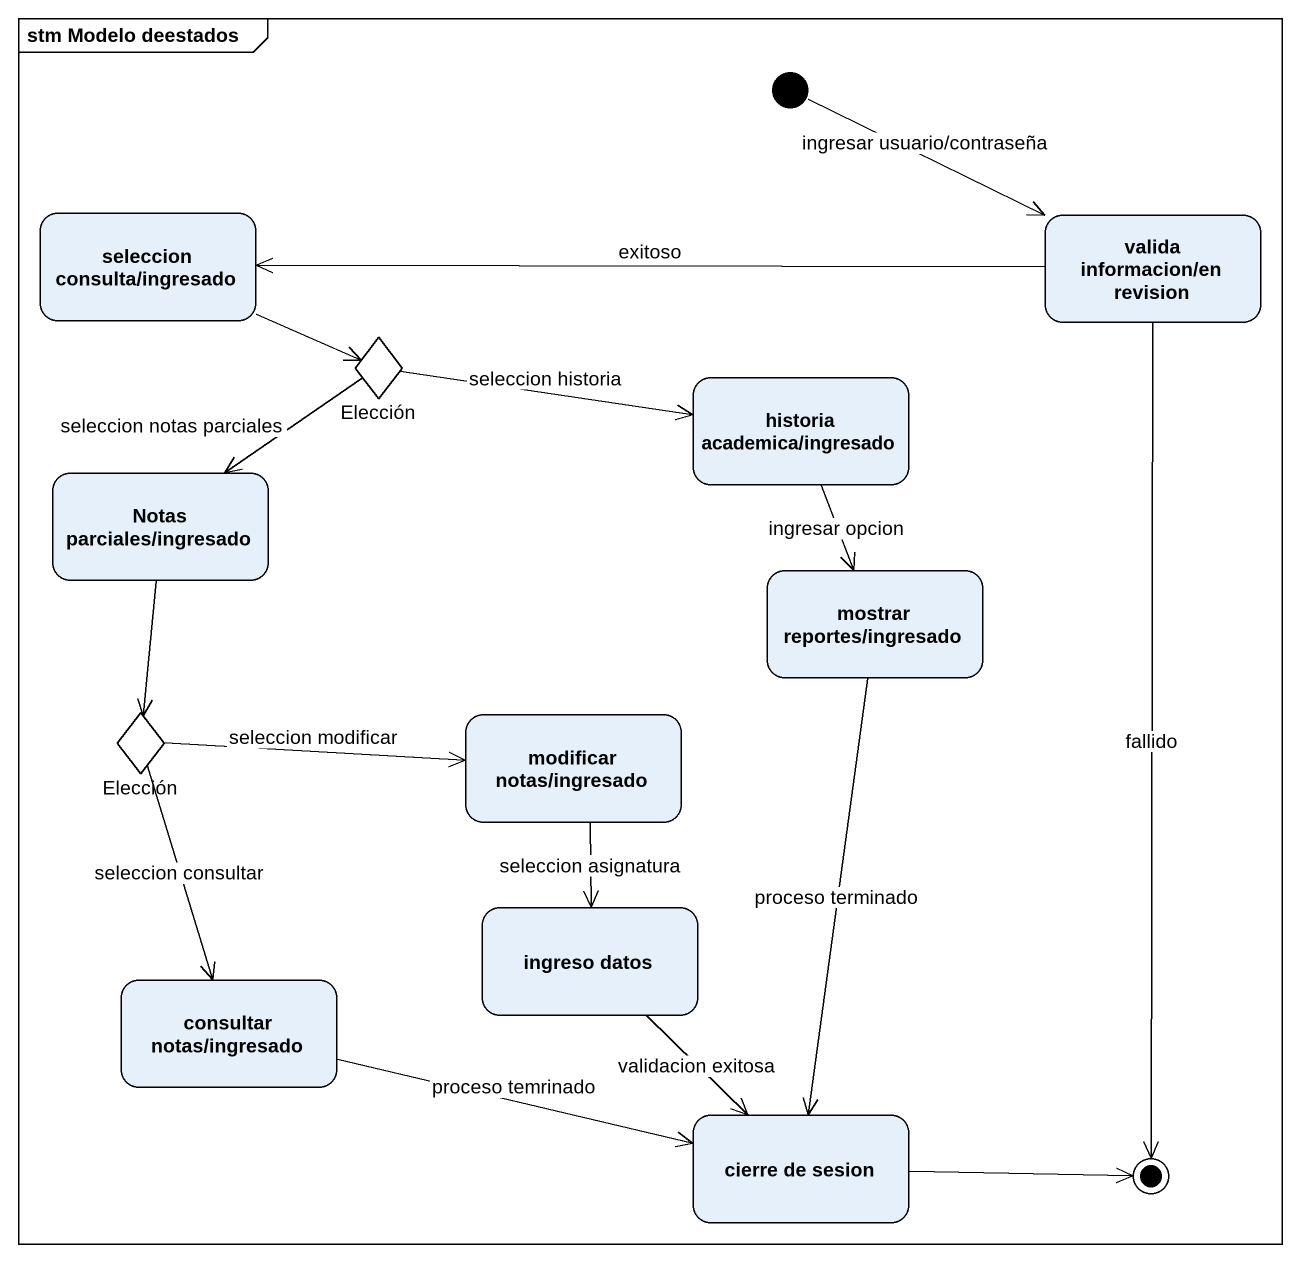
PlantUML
@startuml
mainframe stm Modelo deestados
hide empty description
state "seleccion consulta/ingresado" as seleccion_consulta_ingresado
state "valida informacion/en revision" as valida_informacion_en
state Elección <<choice>>
state "historia academica/ingresado" as historia_academica_ingresado
state "Notas parciales/ingresado" as Notas_parciales_ingresado
state "mostrar reportes/ingresado" as mostrar_reportes_ingresado
state "Elección" as Elección_2 <<choice>>
state "modificar notas/ingresado" as modificar_notas_ingresado
state "consultar notas/ingresado" as consultar_notas_ingresado
state "ingreso datos" as ingreso_datos
state "cierre de sesion" as cierre_de_sesion
[*] -right-> valida_informacion_en : ingresar usuario/contraseña
seleccion_consulta_ingresado -right-> Elección
valida_informacion_en -left-> seleccion_consulta_ingresado : exitoso
Elección -right-> historia_academica_ingresado : seleccion historia
Elección --> Notas_parciales_ingresado : seleccion notas parciales
historia_academica_ingresado --> mostrar_reportes_ingresado : ingresar opcion
Notas_parciales_ingresado --> Elección_2
mostrar_reportes_ingresado --> cierre_de_sesion : proceso terminado
Elección_2 -right-> modificar_notas_ingresado : seleccion modificar
Elección_2 --> consultar_notas_ingresado : seleccion consultar
modificar_notas_ingresado --> ingreso_datos : seleccion asignatura
consultar_notas_ingresado -right-> cierre_de_sesion : proceso temrinado
ingreso_datos --> cierre_de_sesion : validacion exitosa
valida_informacion_en --> [*] : fallido
cierre_de_sesion -right-> [*]
@enduml
